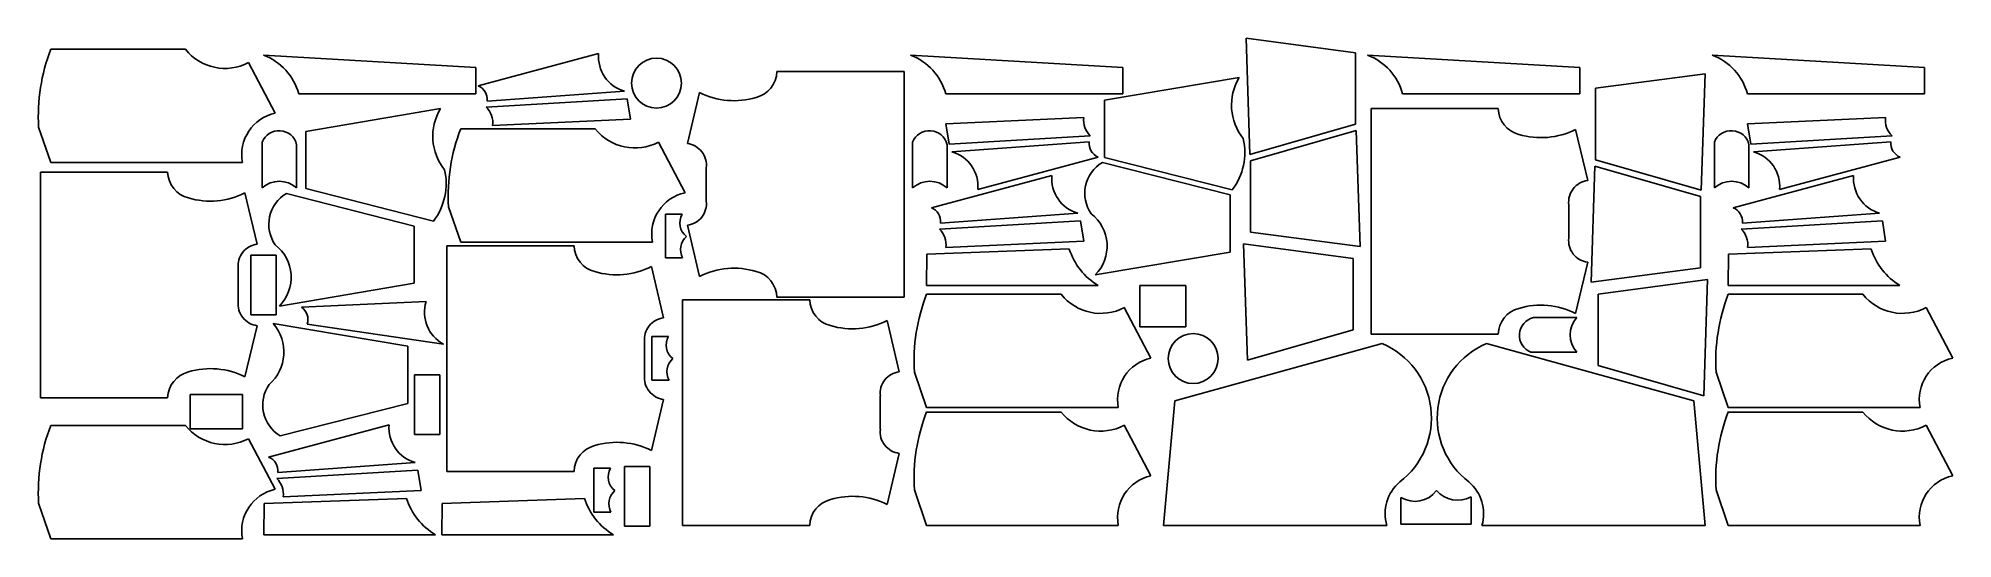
# Model space of a CAD drawing. Extents: x 44 to 7242, y 9 to 1893.
import ezdxf

# ---------------------------------------------------------------- set-up
doc = ezdxf.new("R2010")
doc.units = 0
doc.layers.get('0').update_dxf_attribs({"linetype": 'CONTINUOUS'})

msp = doc.modelspace()

# ---------------------------------------------------------------- linework, layer by layer
for p, q in [((4996.7, 1838.3), (4585, 1892.6)), ((4585, 1892.6), (4599.3, 1455.4)), ((597, 1851), (91, 1851)), ((934.8, 1610.6), (834.8, 1801)), ((1688.8, 1782.8), (890.7, 1829.2)), ((2150.5, 1835.1), (1697.6, 1713.9)), ((4121.5, 1782.8), (3323.4, 1829.2)), ((4996.7, 1569.7), (4996.7, 1838.3)), ((5839.6, 1782.8), (5041.5, 1829.2)), ((7136.1, 1782.8), (6338, 1829.2)), ((1688.8, 1683.1), (1688.8, 1782.8)), ((3299, 1766.8), (2821.1, 1766.8)), ((3299, 1766.8), (3299, 917.9)), ((4052.7, 1658.9), (4559.3, 1744.9)), ((4121.5, 1683.1), (4121.5, 1782.8)), ((5839.6, 1683.1), (5839.6, 1782.8)), ((5898.9, 1704.1), (6310.7, 1758.4)), ((6310.7, 1758.4), (6296.4, 1321.2)), ((7136.1, 1683.1), (7136.1, 1782.8)), ((1023, 1683.1), (1688.8, 1683.1)), ((2258.6, 1664.5), (1727.9, 1633.3)), ((1732.3, 1655.9), (2248.3, 1693.1)), ((2270.8, 1587.5), (2258.6, 1664.5)), ((2530.3, 1688.4), (2484.5, 1495.9)), ((3455.7, 1683.1), (4121.5, 1683.1)), ((4052.7, 1443.9), (4052.7, 1658.9)), ((5173.7, 1683.1), (5839.6, 1683.1)), ((5898.9, 1435.5), (5898.9, 1704.1)), ((6470.2, 1683.1), (7136.1, 1683.1)), ((1049.6, 1541.9), (1556.3, 1627.9)), ((1752.1, 1564.1), (2270.8, 1587.5)), ((3975, 1594.4), (3456.3, 1571)), ((5054.9, 1627.7), (5532.9, 1627.7)), ((5054.9, 1627.7), (5054.9, 778.8)), ((6989.5, 1594.4), (6470.9, 1571)), ((45.2, 1557.7), (91, 1424.4)), ((1049.6, 1326.8), (1049.6, 1541.9)), ((2138.2, 1551.5), (1632.2, 1551.5)), ((3456.3, 1571), (3468.4, 1494)), ((3468.4, 1494), (3999.2, 1525.2)), ((4599.3, 1455.4), (4996.7, 1569.7)), ((4999.3, 1545.9), (4601.8, 1431.6)), ((5013.6, 1108.7), (4999.3, 1545.9)), ((5823.6, 1549.3), (5869.4, 1356.8)), ((6470.9, 1571), (6483, 1494)), ((6483, 1494), (7013.8, 1525.2)), ((885.4, 1501.2), (885.4, 1329.1)), ((1015.2, 1492), (1015.2, 1329.1)), ((2476, 1311.1), (2376, 1501.5)), ((3331.3, 1501.2), (3331.3, 1329.1)), ((3461.1, 1492), (3461.1, 1329.1)), ((3994.8, 1502.6), (3478.7, 1465.4)), ((3576.6, 1323.5), (4029.4, 1444.6)), ((4533, 1321.8), (4052.7, 1443.9)), ((6345.8, 1501.2), (6345.8, 1329.1)), ((6475.6, 1492), (6475.6, 1329.1)), ((7009.3, 1502.6), (6493.3, 1465.4)), ((6591.1, 1323.5), (7044, 1444.6)), ((52.4, 1388.6), (530.3, 1388.6)), ((52.4, 1388.6), (52.4, 539.7)), ((91, 1424.4), (812, 1424.4)), ((2555.5, 1405.1), (2555.5, 1342.4)), ((3854.8, 1376.1), (3401.9, 1254.9)), ((4044.6, 1424.9), (4524.9, 1302.8)), ((4601.8, 1431.6), (4601.8, 1163)), ((5882.1, 974.5), (5896.4, 1411.7)), ((5896.4, 1411.7), (6293.8, 1297.4)), ((6296.4, 1321.2), (5898.9, 1435.5)), ((6869.3, 1376.1), (6416.5, 1254.9)), ((821.1, 1310.2), (866.9, 1117.7)), ((976.7, 1307.8), (1457, 1185.7)), ((1529.9, 1204.7), (1049.6, 1326.8)), ((2555.5, 1279.6), (2555.5, 1342.4)), ((4524.9, 1302.8), (4524.9, 1087.7)), ((6293.8, 1297.4), (6293.8, 1028.8)), ((1586.4, 1258.2), (1632.2, 1124.9)), ((2402.4, 1230.5), (2402.4, 1065.5)), ((2402.4, 1230.5), (2465.1, 1230.5)), ((3436.6, 1196.9), (3952.6, 1234.2)), ((5798.5, 1266.1), (5798.5, 1203.3)), ((6451.1, 1196.9), (6967.2, 1234.2)), ((1457, 1185.7), (1457, 970.7)), ((2530.3, 996.3), (2484.5, 1188.8)), ((3962.9, 1205.5), (3432.2, 1174.4)), ((3975.1, 1128.5), (3962.9, 1205.5)), ((4601.8, 1163), (5013.6, 1108.7)), ((5798.5, 1140.5), (5798.5, 1203.3)), ((6977.5, 1205.5), (6446.7, 1174.4)), ((6989.6, 1128.5), (6977.5, 1205.5)), ((1580.2, 1111.3), (2058.2, 1111.3)), ((1580.2, 1111.3), (1580.2, 262.4)), ((1632.2, 1124.9), (2353.2, 1124.9)), ((3384.5, 1080.4), (3383.6, 962.5)), ((3920.5, 1099.4), (3384.5, 1080.4)), ((3456.4, 1105.1), (3975.1, 1128.5)), ((4524.9, 1087.7), (4018.2, 1001.7)), ((4987.3, 1063.9), (4575.6, 1118.2)), ((4575.6, 1118.2), (4589.9, 681)), ((6399.1, 1080.4), (6398.2, 962.5)), ((6935, 1099.4), (6399.1, 1080.4)), ((6471, 1105.1), (6989.6, 1128.5)), ((796, 1026.9), (796, 964.1)), ((842.8, 1076.5), (842.8, 851.9)), ((938, 1076.5), (842.8, 1076.5)), ((938, 851.9), (938, 1076.5)), ((2349, 1032.9), (2394.7, 840.4)), ((2402.4, 1065.5), (2466.7, 1065.5)), ((4987.3, 795.3), (4987.3, 1063.9)), ((5823.6, 857.2), (5869.4, 1049.7)), ((6293.8, 1028.8), (5882.1, 974.5)), ((796, 901.4), (796, 964.1)), ((1457, 970.7), (950.4, 884.7)), ((3383.6, 962.5), (4028.6, 962.5)), ((4185.3, 962.4), (4185.3, 806.2)), ((4358.1, 962.4), (4185.3, 962.4)), ((4358.1, 806.2), (4358.1, 962.4)), ((5908.4, 929.8), (6320.1, 984.1)), ((6320.1, 984.1), (6305.8, 546.9)), ((6398.2, 962.5), (7043.2, 962.5)), ((1502.1, 901.3), (1033.8, 880.7)), ((2466.4, 908.1), (2944.3, 908.1)), ((2466.4, 908.1), (2466.4, 59.2)), ((3299, 917.9), (2821.1, 917.9)), ((3889.5, 928.9), (3383.6, 928.9)), ((4227.4, 688.5), (4127.3, 878.9)), ((5908.4, 661.2), (5908.4, 929.8)), ((6904.1, 928.9), (6398.2, 928.9)), ((7241.9, 688.5), (7141.9, 878.9)), ((821.1, 618.1), (866.9, 810.6)), ((842.8, 851.9), (938, 851.9)), ((1433.6, 733.1), (927, 819.1)), ((1055.1, 816.6), (1567, 741.6)), ((3235.1, 829.7), (3280.9, 637.2)), ((4185.3, 806.2), (4358.1, 806.2)), ((4589.9, 681), (4987.3, 795.3)), ((5665.4, 841.2), (5828.3, 841.2)), ((1433.6, 518.1), (1433.6, 733.1)), ((2323.8, 749.7), (2323.8, 686.9)), ((2351.1, 770.4), (2351.1, 605.4)), ((2351.1, 770.4), (2413.9, 770.4)), ((4316.9, 527.3), (5096.8, 743.1)), ((5054.9, 778.8), (5532.9, 778.8)), ((6269, 527.3), (5489.1, 743.1)), ((2323.8, 624.1), (2323.8, 686.9)), ((5656.2, 711.4), (5828.3, 711.4)), ((6305.8, 546.9), (5908.4, 661.2)), ((1458.5, 625.8), (1458.5, 401.2)), ((1553.7, 625.8), (1458.5, 625.8)), ((1553.7, 401.2), (1553.7, 625.8)), ((2351.1, 605.4), (2415.5, 605.4)), ((3337.8, 635.6), (3383.6, 502.3)), ((6352.3, 635.6), (6398.2, 502.3)), ((52.4, 539.7), (530.3, 539.7)), ((614.4, 552.3), (614.4, 422.9)), ((811.3, 552.3), (614.4, 552.3)), ((811.3, 422.9), (811.3, 552.3)), ((953.3, 396), (1433.6, 518.1)), ((2349, 340.8), (2394.7, 533.3)), ((3209.9, 546.4), (3209.9, 483.7)), ((4274.4, 59.2), (4316.9, 527.3)), ((6311.5, 59.2), (6269, 527.3)), ((597, 435.4), (91, 435.4)), ((1363, 437.5), (910.1, 316.3)), ((3209.9, 420.9), (3209.9, 483.7)), ((3383.6, 502.3), (4104.5, 502.3)), ((3889.5, 485.8), (3383.6, 485.8)), ((4227.4, 245.4), (4127.3, 435.9)), ((6398.2, 502.3), (7119.1, 502.3)), ((6904.1, 485.8), (6398.2, 485.8)), ((7241.9, 245.4), (7141.9, 435.9)), ((614.4, 422.9), (811.3, 422.9)), ((934.8, 195), (834.8, 385.4)), ((1458.5, 401.2), (1553.7, 401.2)), ((944.8, 258.3), (1460.8, 295.5)), ((3235.1, 137.6), (3280.9, 330.1)), ((1471.1, 266.9), (940.3, 235.7)), ((1483.2, 189.9), (1471.1, 266.9)), ((1580.2, 262.4), (2058.2, 262.4)), ((2132.9, 273.9), (2132.9, 108.9)), ((2132.9, 273.9), (2195.6, 273.9)), ((2248.3, 280.8), (2248.3, 56.2)), ((2343.5, 280.8), (2248.3, 280.8)), ((2343.5, 56.2), (2343.5, 280.8)), ((1428.6, 160.7), (892.7, 141.8)), ((964.6, 166.5), (1483.2, 189.9)), ((2098, 160.7), (1562.1, 141.8)), ((3337.8, 192.5), (3383.6, 59.2)), ((5166.9, 64), (5166.9, 164.4)), ((5430.9, 64), (5430.9, 166.9)), ((6352.3, 192.5), (6398.2, 59.2)), ((45.2, 142.1), (91, 8.8)), ((892.7, 141.8), (891.8, 23.9)), ((1562.1, 141.8), (1561.1, 23.9)), ((2132.9, 108.9), (2197.2, 108.9)), ((91, 8.8), (812, 8.8)), ((891.8, 23.9), (1536.8, 23.9)), ((1561.1, 23.9), (2206.1, 23.9)), ((2248.3, 56.2), (2343.5, 56.2)), ((2466.4, 59.2), (2944.3, 59.2)), ((3383.6, 59.2), (4104.5, 59.2)), ((4274.4, 59.2), (5114, 59.2)), ((5166.9, 64), (5430.9, 64)), ((6311.5, 59.2), (5471.9, 59.2)), ((6398.2, 59.2), (7119.1, 59.2))]:
    msp.add_line(p, q)
for centre in [(2368.3, 1723.8), (4386, 686.9)]:
    msp.add_circle(centre, 93.9)
for centre, radius, start, end in [((737.9, 1599.7), 693.9, 158.77111, 183.47082), ((746, 1969.6), 190.5, 218.5084, 297.75655), ((814.4, 1627.2), 215.9, 15.0093, 69.29794), ((2285.9, 1823.7), 135.9, 175.20989, 253.95578), ((3247.1, 1627.2), 215.9, 15.0093, 69.29794), ((4965.1, 1627.2), 215.9, 15.0093, 69.29794), ((6261.6, 1627.2), 215.9, 15.0093, 69.29794), ((2718.2, 1769.8), 102.9, 283.94865, 358.34902), ((4731.3, 1640.7), 201.1, 148.77931, 218.80727), ((1674.8, 1661), 57.6, 354.99429, 66.70973), ((2659.7, 1943.1), 285.6, 243.06728, 286.95619), ((968.1, 1455), 159.1, 102.09478, 191.09502), ((1728.3, 1523.6), 201.1, 148.77931, 218.80727), ((1670.8, 1574.5), 82, 352.72216, 45.87802), ((4056.3, 1584), 82, 172.72216, 225.87802), ((5635.8, 1630.7), 102.9, 181.65098, 256.05135), ((7070.8, 1584), 82, 172.72216, 225.87802), ((948.9, 1476.7), 68.1, 12.9844, 158.90667), ((2279.1, 1300.2), 693.9, 158.77111, 183.47082), ((2287.2, 1670.1), 190.5, 218.5084, 297.75655), ((3394.8, 1476.7), 68.1, 12.9844, 158.90667), ((4346.5, 1463), 233.9, 322.86909, 12.75926), ((5694.3, 1804), 285.6, 253.04381, 296.93272), ((6409.3, 1476.7), 68.1, 12.9844, 158.90667), ((2474.7, 1415.2), 81.3, 352.9336, 83.10133), ((3441.2, 1334.8), 135.9, 355.20989, 73.95578), ((4052.2, 1497.6), 57.6, 174.99429, 246.70973), ((6455.7, 1334.8), 135.9, 355.20989, 73.95578), ((7066.8, 1497.6), 57.6, 174.99429, 246.70973), ((633.2, 1391.6), 102.9, 181.65098, 256.05135), ((1343.5, 1345.9), 233.9, 322.86909, 12.75926), ((3990.2, 1364.7), 135.9, 175.20989, 253.95578), ((4112.5, 1309.3), 134, 120.42981, 215.19854), ((7004.7, 1364.7), 135.9, 175.20989, 253.95578), ((691.7, 1564.9), 285.6, 253.04381, 296.93272), ((950.3, 1258), 96.3, 47.60753, 132.39247), ((1044.6, 1192.3), 134, 120.42981, 215.19854), ((2509.3, 1155.5), 159.1, 102.09478, 191.09502), ((3396.2, 1258), 96.3, 47.60753, 132.39247), ((5879.2, 1276.1), 81.3, 96.89867, 187.0664), ((6410.7, 1258), 96.3, 47.60753, 132.39247), ((2519.2, 1197.5), 63.4, 148.61072, 233.07749), ((2474.7, 1269.6), 81.3, 276.89867, 7.0664), ((3379.1, 1202), 57.6, 354.99429, 66.70973), ((3907.9, 1110.1), 154.6, 315.51521, 52.07137), ((6393.7, 1202), 57.6, 354.99429, 66.70973), ((3375.1, 1115.5), 82, 352.72216, 45.87802), ((6389.6, 1115.5), 82, 352.72216, 45.87802), ((876.7, 1036.9), 81.3, 96.89867, 187.0664), ((840, 993), 154.6, 315.51521, 52.07137), ((2161.1, 1114.3), 102.9, 181.65098, 256.05135), ((2524.3, 1097.3), 65.8, 131.01854, 208.85197), ((4155.6, 1174), 246.7, 197.61787, 239.01536), ((5879.2, 1130.5), 81.3, 172.9336, 263.10133), ((7170.2, 1174), 246.7, 197.61787, 239.01536), ((2219.6, 1287.6), 285.6, 253.04381, 296.93272), ((2659.7, 741.6), 285.6, 73.04381, 116.93272), ((2718.2, 915), 102.9, 1.65098, 76.05135), ((876.7, 891.4), 81.3, 172.9336, 263.10133), ((1000.1, 833.9), 57.6, 342.53623, 54.25167), ((1631.9, 861), 135.9, 162.75184, 241.49772), ((3047.2, 911.1), 102.9, 181.65098, 256.05135), ((4030.5, 677.6), 693.9, 158.77111, 183.47082), ((4038.6, 1047.5), 190.5, 218.5084, 297.75655), ((5635.8, 775.9), 102.9, 103.94865, 178.34902), ((5694.3, 602.5), 285.6, 63.06728, 106.95619), ((7045, 677.6), 693.9, 158.77111, 183.47082), ((7053.2, 1047.5), 190.5, 218.5084, 297.75655), ((803.7, 711.6), 163.5, 311.3241, 41.08932), ((2404.5, 759.7), 81.3, 96.89867, 187.0664), ((3105.7, 1084.4), 285.6, 253.04381, 296.93272), ((5680.7, 774.9), 68.1, 102.9844, 248.90667), ((5899.4, 776.3), 96.3, 137.60753, 222.39247), ((2468, 737.4), 63.4, 148.61072, 233.07749), ((4978.5, 463.5), 303.6, 307.45405, 67.06842), ((5607.4, 463.5), 303.6, 112.93158, 232.54595), ((691.7, 363.4), 285.6, 63.06728, 106.95619), ((2473.1, 637.1), 65.8, 131.01854, 208.85197), ((4260.7, 532.9), 159.1, 102.09478, 191.09502), ((7275.2, 532.9), 159.1, 102.09478, 191.09502), ((633.2, 536.7), 102.9, 103.94865, 178.34902), ((1023.1, 512), 135.3, 145.39594, 238.97571), ((2404.5, 614.1), 81.3, 172.9336, 263.10133), ((3290.7, 556.4), 81.3, 96.89867, 187.0664), ((737.9, 184.1), 693.9, 158.77111, 183.47082), ((746, 554), 190.5, 218.5084, 297.75655), ((1498.4, 426.1), 135.9, 175.20989, 253.95578), ((4030.5, 234.6), 693.9, 158.77111, 183.47082), ((4038.6, 604.4), 190.5, 218.5084, 297.75655), ((7045, 234.6), 693.9, 158.77111, 183.47082), ((7053.2, 604.4), 190.5, 218.5084, 297.75655), ((2219.6, 86.1), 285.6, 63.06728, 106.95619), ((3290.7, 410.9), 81.3, 172.9336, 263.10133), ((887.3, 263.4), 57.6, 354.99429, 66.70973), ((2161.1, 259.5), 102.9, 103.94865, 178.34902), ((883.3, 176.9), 82, 352.72216, 45.87802), ((2249.7, 240.9), 63.4, 148.61072, 233.07749), ((4260.7, 89.8), 159.1, 102.09478, 191.09502), ((5265.2, 102.7), 157.4, 130.45203, 196.049), ((5320.6, 102.7), 157.4, 343.951, 49.54797), ((7275.2, 89.8), 159.1, 102.09478, 191.09502), ((968.1, 39.4), 159.1, 102.09478, 191.09502), ((1663.8, 235.4), 246.7, 197.61787, 239.01536), ((2333.1, 235.4), 246.7, 197.61787, 239.01536), ((2254.8, 140.7), 65.8, 131.01854, 208.85197), ((3047.2, 56.2), 102.9, 103.94865, 178.34902), ((3105.7, -117.1), 285.6, 63.06728, 106.95619), ((5219.7, 250.9), 101.4, 238.61072, 323.07749), ((5380.1, 259.1), 105.2, 221.01854, 298.85197)]:
    msp.add_arc(centre, radius, start, end)

doc.saveas('drawing.dxf')
